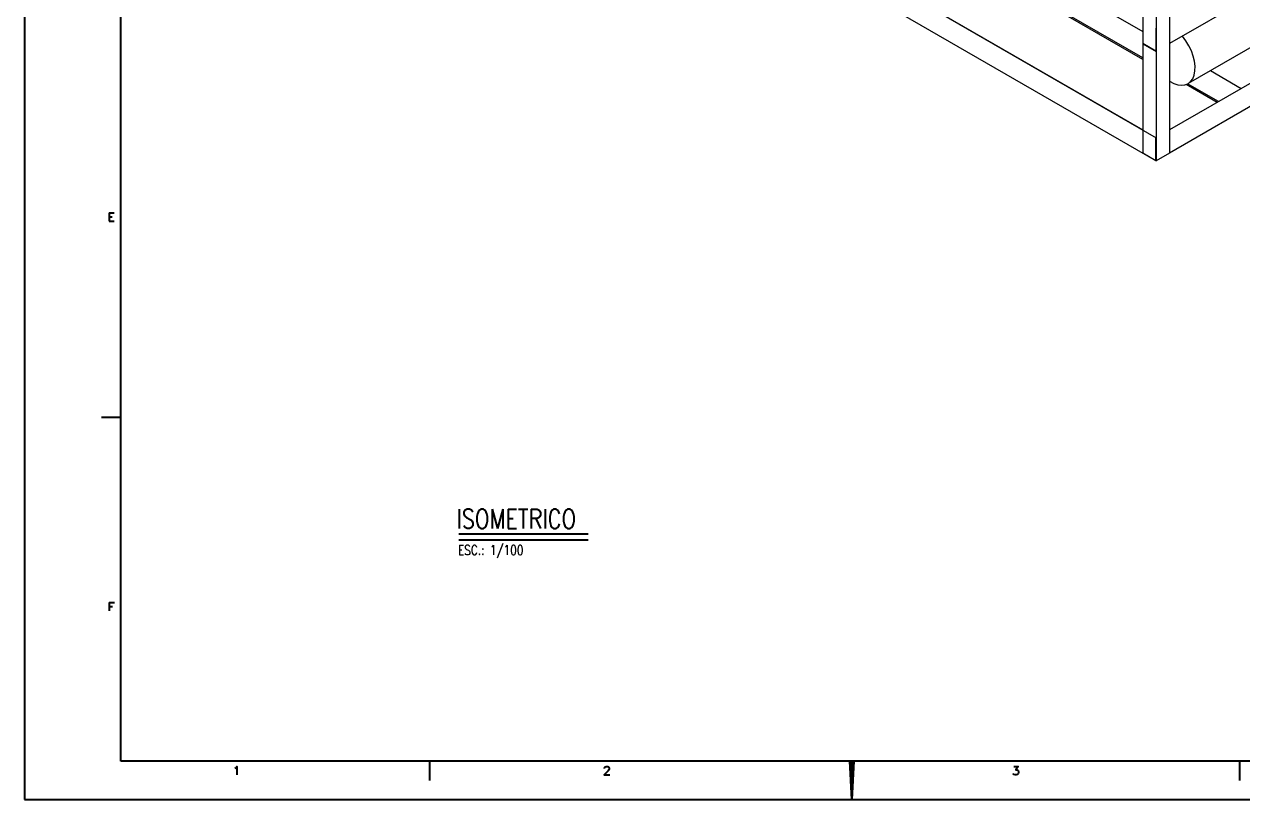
# Model space of a CAD drawing. Header units: millimetres. Extents: x -312439 to 477422, y -331570 to 212570.
# Drawn here: x 337892 to 353682, y 84213 to 94259 of the extents above; entities that cross this region are included whole.
import ezdxf
from ezdxf.enums import TextEntityAlignment as Align

# ---------------------------------------------------------------- set-up
doc = ezdxf.new("R2010")
doc.units = ezdxf.units.MM
for name, color, linetype in [('1', 7, 'Continuous'), ('2', 2, 'Continuous'), ('4', 4, 'Continuous'), ('FORMATO A1', 1, 'Continuous')]:
    doc.layers.add(name, color=color, linetype=linetype)
doc.styles.add('ROMANS', font='romans.shx', dxfattribs={"height": 187.5})

# ---------------------------------------------------------------- blocks, each defined once
blk = doc.blocks.new('A$C2D342850')
at = {"layer": 'FORMATO A1', "color": 1, "linetype": 'Continuous'}
for p, q in [((0, 0), (0, -59400)), ((2194.1, -44193.44), (2194.1, -44410)), ((2194.1, -44193.44), (2328.16, -44193.44)), ((2194.1, -44296.56), (2276.6, -44296.56)), ((2194.1, -44410), (2328.16, -44410)), ((2500, -49500), (2000, -49500)), ((2199.27, -54293.44), (2199.27, -54510)), ((2199.27, -54293.44), (2333.33, -54293.44)), ((2199.27, -54396.56), (2281.77, -54396.56)), ((10500, -58400), (10500, -58900)), ((21450, -59400), (21399.5, -58400)), ((21405, -58400), (21405, -58508.91)), ((21414, -58400), (21414, -58687.13)), ((21423, -58400), (21423, -58865.35)), ((21432, -58400), (21432, -59043.56)), ((21441, -58400), (21441, -59221.78)), ((21450, -58400), (21450, -59400)), ((21500.5, -58400), (21450, -59400)), ((21459, -58400), (21459, -59221.78)), ((21468, -58400), (21468, -59043.56)), ((21477, -58400), (21477, -58865.35)), ((21486, -58400), (21486, -58687.13)), ((21495, -58400), (21495, -58508.91)), ((31500, -58400), (31500, -58900)), ((0, -59400), (84100, -59400))]:
    blk.add_line(p, q, dxfattribs=at)
at = {"layer": 'FORMATO A1', "color": 2, "linetype": 'Continuous'}
for p, q in [((2500, -58400), (2500, -1000)), ((83100, -58400), (2500, -58400))]:
    blk.add_line(p, q, dxfattribs=at)
at = {"layer": 'FORMATO A1', "color": 1, "linetype": 'Continuous'}
for points in [[(5458.74, -58584.69), (5479.36, -58574.37), (5510.3, -58543.44), (5510.3, -58760)], [(15038.95, -58595), (15038.95, -58584.69), (15049.26, -58564.06), (15059.58, -58553.75), (15080.2, -58543.44), (15121.45, -58543.44), (15142.08, -58553.75), (15152.39, -58564.06), (15162.7, -58584.69), (15162.7, -58605.31), (15152.39, -58625.94), (15131.76, -58656.87), (15028.64, -58760), (15173.01, -58760)], [(25649.26, -58543.44), (25762.7, -58543.44), (25700.83, -58625.94), (25731.76, -58625.94), (25752.39, -58636.25), (25762.7, -58646.56), (25773.01, -58677.5), (25773.01, -58698.12), (25762.7, -58729.06), (25742.08, -58749.69), (25711.14, -58760), (25680.2, -58760), (25649.26, -58749.69), (25638.95, -58739.37), (25628.64, -58718.75)]]:
    blk.add_lwpolyline(points, dxfattribs=at)

msp = doc.modelspace()

# ---------------------------------------------------------------- linework, layer by layer
at = {"color": 3, "linetype": 'Continuous', "lineweight": 0, "extrusion": (-1.11022e-16, 0.816497, 0.57735)}
for p, q in [((352389.043, 96309.673), (352389.043, 92588.529)), ((352562.248, 96209.673), (352562.248, 92488.529)), ((352735.453, 96109.673), (352735.453, 92588.529)), ((348602.78, 95074.529), (352560.516, 92789.529)), ((350671.457, 95157.871), (352389.043, 94166.223)), ((348777.717, 94975.529), (352389.043, 92890.529)), ((352389.043, 93803.082), (350332.323, 94990.53)), ((352389.043, 93823.082), (350357.349, 94996.081)), ((348602.78, 94774.529), (352562.248, 92488.529)), ((353895.882, 94678.82), (352735.453, 94008.846)), ((352558.784, 94208.846), (352558.784, 93910.846)), ((352560.516, 94207.846), (352558.784, 94208.846)), ((352560.516, 93907.846), (352560.516, 94207.846)), ((354132.469, 94159.055), (352974.676, 93490.603)), ((352389.043, 94010.846), (352387.311, 94009.846)), ((352387.311, 94009.846), (352387.311, 94007.846)), ((352558.784, 93910.846), (352387.311, 94009.846)), ((352387.311, 94007.846), (352560.516, 93907.846)), ((354264.703, 93775.442), (352735.453, 92892.529)), ((354264.703, 93773.442), (352735.453, 92890.529)), ((353266.963, 93659.355), (353665.298, 93429.376)), ((353350.809, 93247.806), (352949.985, 93479.222)), ((353368.13, 93257.806), (352969.684, 93487.848)), ((354264.703, 93473.442), (352735.453, 92590.529)), ((352558.784, 92490.529), (352558.784, 92790.529)), ((352560.516, 92489.529), (352560.516, 92789.529)), ((352387.311, 92591.529), (352387.311, 92589.529)), ((352558.784, 92492.529), (352387.311, 92591.529)), ((352735.453, 92588.529), (352562.248, 92488.529))]:
    msp.add_line(p, q, dxfattribs=at)
at = {"color": 3, "linetype": 'Continuous', "lineweight": 0}
msp.add_ellipse((352753.209, 93874.195), major_axis=(-221.467, 383.592), ratio=0.577350269, start_param=2.299470951, end_param=4.999637328, dxfattribs=at)
at = {"layer": '1', "color": 1}
msp.add_line((343522.679, 87581.548), (345197.463, 87581.548), dxfattribs=at)
at = {"layer": '2', "color": 2}
msp.add_line((343522.679, 87656.548), (345197.463, 87656.548), dxfattribs=at)
at = {"layer": 'FORMATO A1', "color": 2, "linetype": 'Continuous'}
msp.add_line((379442.032, 84712.941, 0), (339142.032, 84712.941, 0), dxfattribs=at)
at = {"layer": 'FORMATO A1', "color": 1, "linetype": 'Continuous'}
msp.add_line((337892.032, 84212.941, 0), (379942.032, 84212.941, 0), dxfattribs=at)

# ---------------------------------------------------------------- block references
at = {"layer": 'FORMATO A1', "xscale": 0.5, "yscale": 0.5, "zscale": 0.5}
msp.add_blockref('A$C2D342850', (337892.032, 113912.941, 0), dxfattribs=at)

# ---------------------------------------------------------------- texts
at = {"layer": '2', "color": 2, "style": 'ROMANS', "width": 0.8}
msp.add_text('ISOMETRICO', height=250, dxfattribs=at).set_placement((343492.165, 87850.25), align=Align.MIDDLE_LEFT)
at = {"layer": '4', "color": 4, "style": 'ROMANS', "width": 0.8}
msp.add_text('ESC.: 1/100', height=125, dxfattribs=at).set_placement((343512.679, 87447.191), align=Align.MIDDLE_LEFT)

doc.saveas('drawing.dxf')
